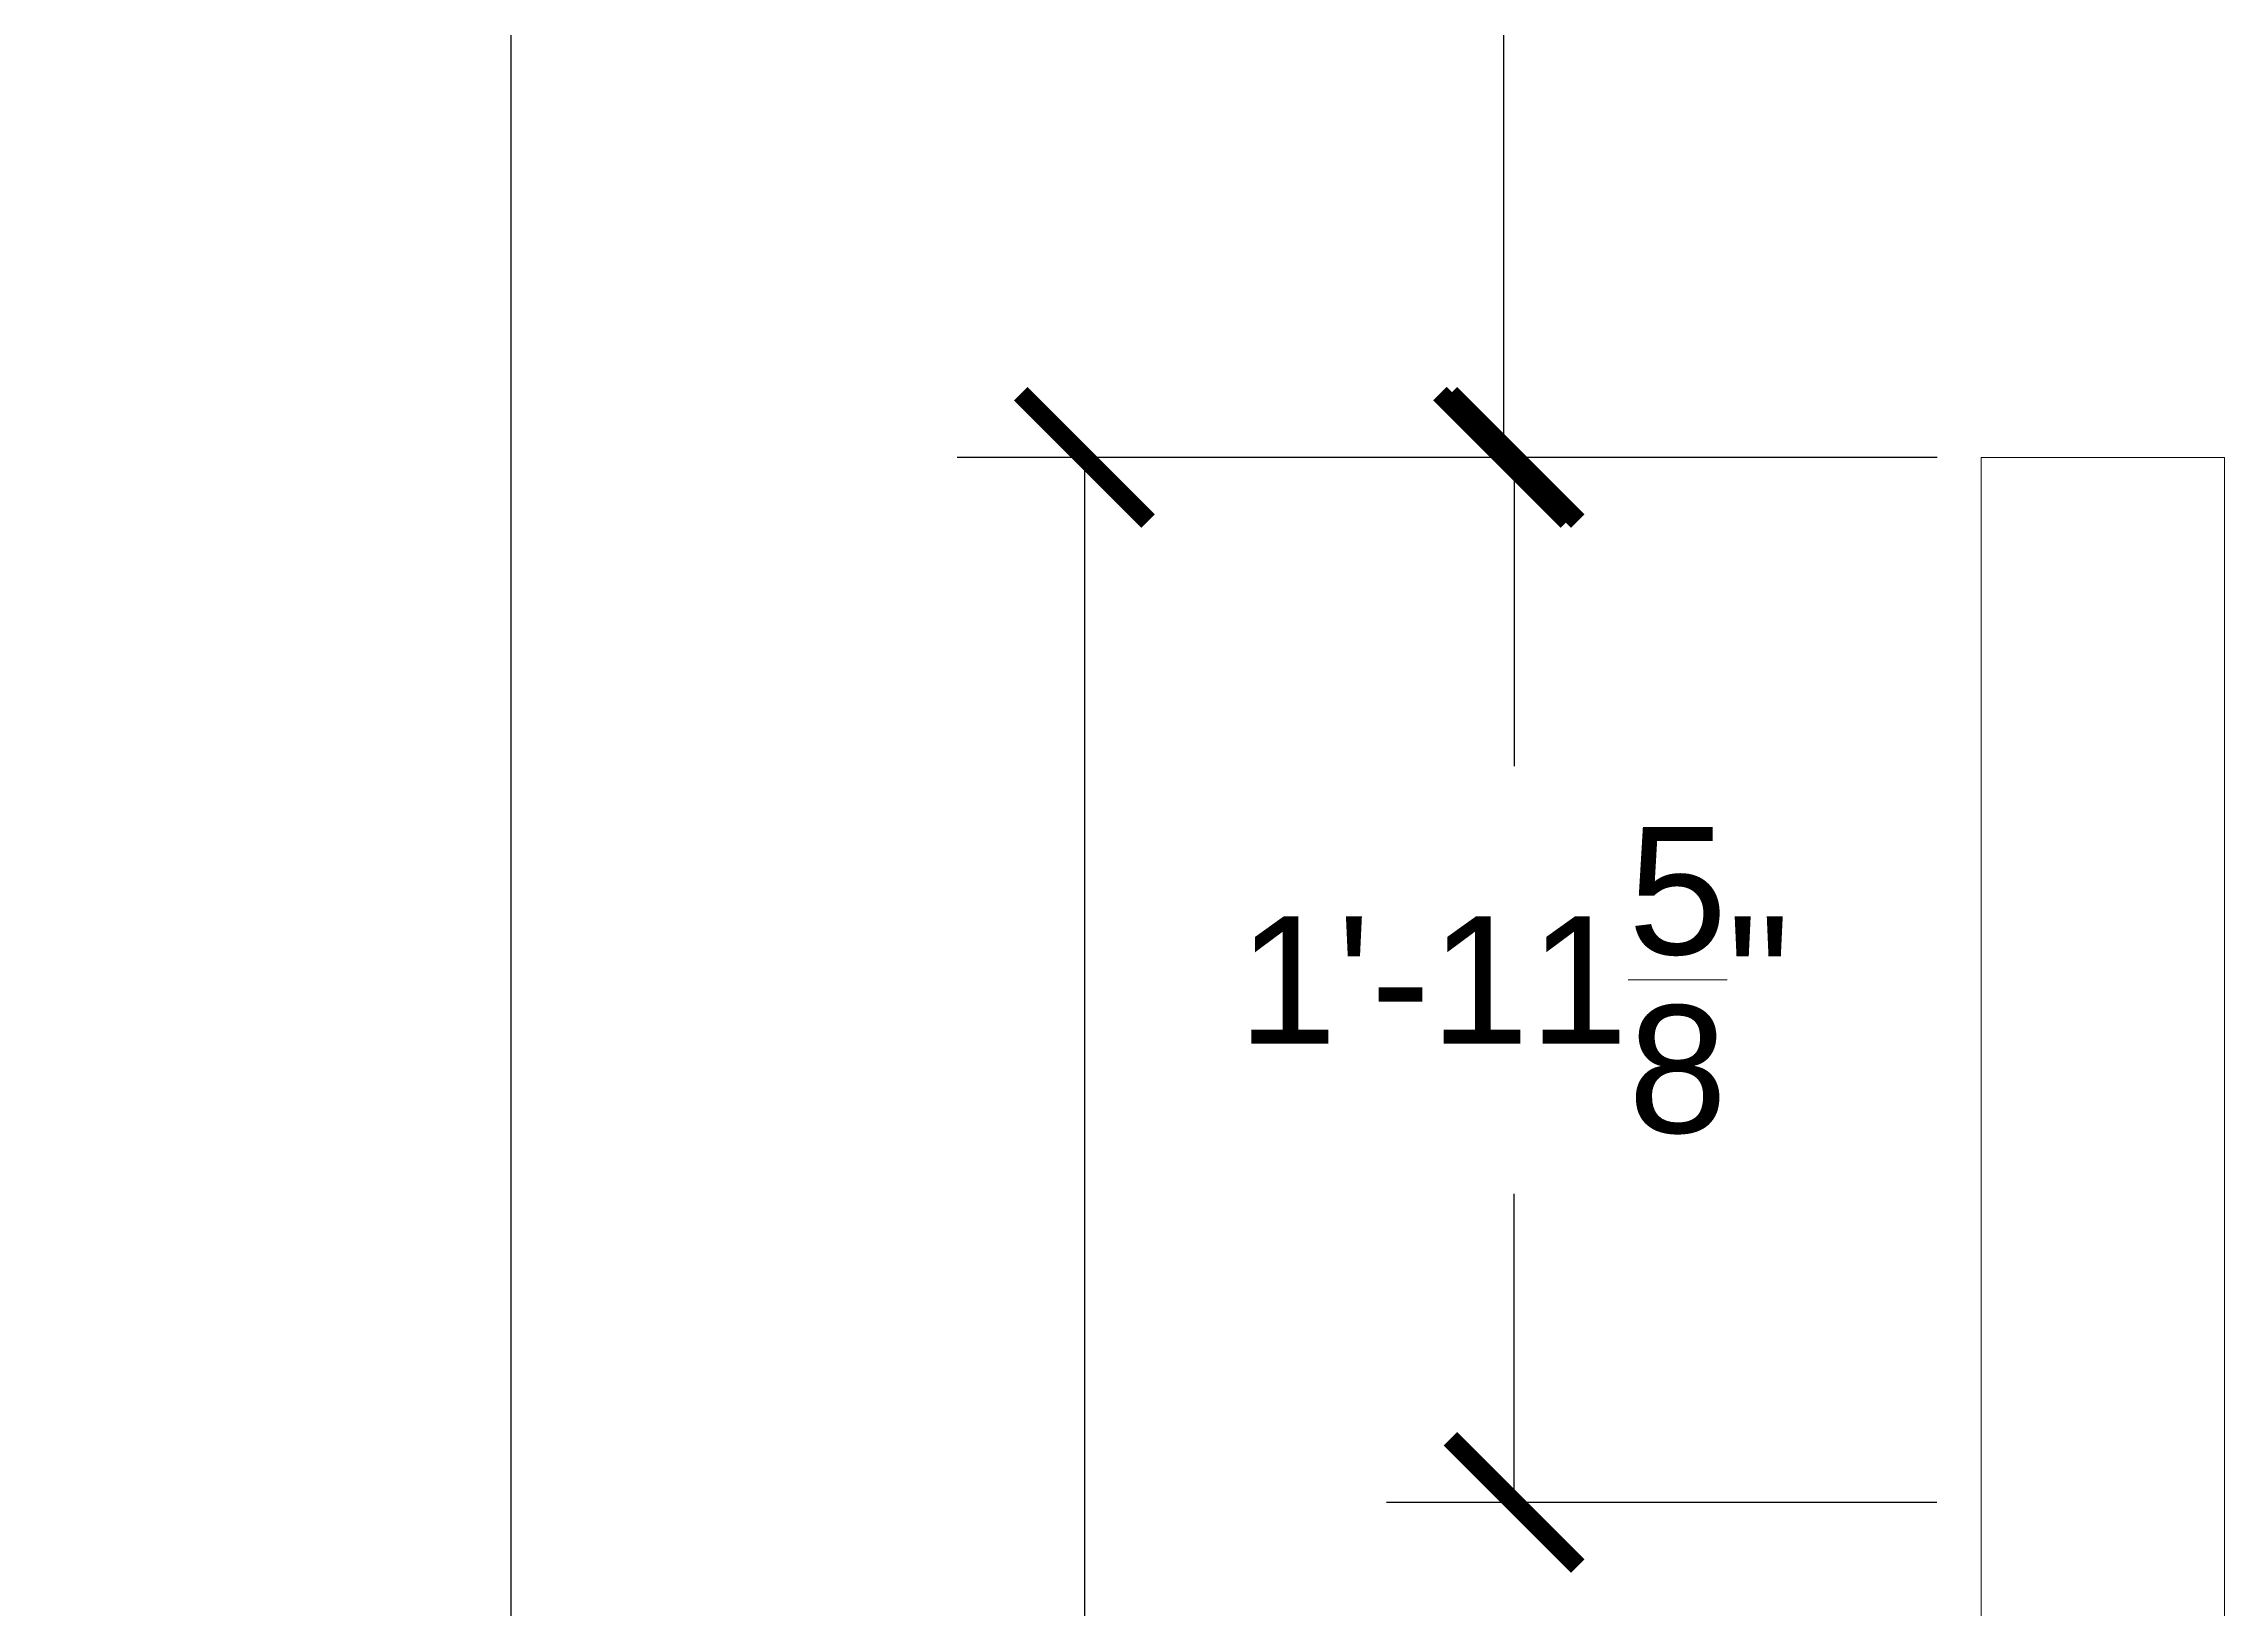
# Model space of a CAD drawing. Header units: inches. Extents: x -10 to 380, y 62 to 547.
# Drawn here: x -9.52 to 39.77, y 394.42 to 429.77 of the extents above; entities that cross this region are included whole.
import ezdxf

# ---------------------------------------------------------------- set-up
doc = ezdxf.new("R2010")
doc.units = ezdxf.units.IN
doc.header["$MEASUREMENT"] = 0
doc.layers.get('0').update_dxf_attribs({"color": 1, "lineweight": 9})
doc.layers.add('A201-Dimensions', color=7, linetype='Continuous', lineweight=9)
doc.layers.add('A201-Floorplan-2nd-floor', color=7, linetype='Continuous', lineweight=9)
doc.styles.add('Annotative', font='Arial.ttf')
doc.dimstyles.new('Annotative', dxfattribs={"dimtxt": 0.18, "dimasz": 0.18, "dimexe": 0.18, "dimexo": 0.0625, "dimgap": 0.09, "dimtad": 0, "dimtih": 1, "dimtoh": 1, "dimdec": 4, "dimzin": 0, "dimdsep": 46, "dimlunit": 4, "dimtxsty": 'Annotative', "dimblk": 'ARCHTICK', "dimblk1": 'ARCHTICK', "dimblk2": 'ARCHTICK', "dimcen": 0.09, "dimadec": 0, "dimazin": 0, "dimtfac": 1, "dimtdec": 4, "dimtofl": 0, "dimtmove": 0, "dimatfit": 3, "dimldrblk": 'ARCHTICK', "dimfxl": 1, "dimtolj": 1, "dimtzin": 0, "dimarcsym": 0})

# ---------------------------------------------------------------- blocks, each defined once
blk = doc.blocks.new('_ArchTick')
at = {"color": 0, "linetype": 'ByBlock', "lineweight": 30, "const_width": 0.15}
blk.add_lwpolyline([(-0.5, -0.5), (0.5, 0.5)], dxfattribs=at)
blk = doc.blocks.new('*D586')
at = {"layer": 'A201-Dimensions', "color": 0, "lineweight": -2, "transparency": 16777216}
for p, q in [((33.271, 420.415), (20.838, 420.415)), ((23.718, 420.415), (23.718, 413.437)), ((23.718, 396.79), (23.718, 403.767)), ((33.271, 396.79), (20.838, 396.79))]:
    blk.add_line(p, q, dxfattribs=at)
at = {"layer": 'A201-Dimensions', "color": 0, "lineweight": -2, "transparency": 16777216, "xscale": 2.88, "yscale": 2.88, "zscale": 2.88}
for p, rotation in [((23.718, 420.415), 90), ((23.718, 396.79), 270)]:
    blk.add_blockref('_ArchTick', p, dxfattribs=dict(at, rotation=rotation))
at = {"layer": 'A201-Dimensions', "color": 0, "lineweight": 5, "transparency": 16777216, "insert": (23.718, 408.602), "char_height": 2.88, "attachment_point": 5, "style": 'Annotative'}
blk.add_mtext('\\A1;1\'-11{\\H1x;\\S5/8;}"', dxfattribs=at)
blk = doc.blocks.new('*D607')
at = {"layer": 'A201-Dimensions', "color": 0, "lineweight": -2, "transparency": 16777216}
for p, q in [((33.271, 474.852), (20.603, 474.852)), ((23.483, 474.852), (23.483, 449.073)), ((23.483, 420.415), (23.483, 439.401)), ((33.277, 420.415), (20.603, 420.415))]:
    blk.add_line(p, q, dxfattribs=at)
at = {"layer": 'A201-Dimensions', "color": 0, "lineweight": -2, "transparency": 16777216, "xscale": 2.88, "yscale": 2.88, "zscale": 2.88}
for p, rotation in [((23.483, 474.852), 90), ((23.483, 420.415), 270)]:
    blk.add_blockref('_ArchTick', p, dxfattribs=dict(at, rotation=rotation))
at = {"layer": 'A201-Dimensions', "color": 0, "lineweight": 5, "transparency": 16777216, "insert": (23.483, 444.237), "char_height": 2.88, "attachment_point": 5, "style": 'Annotative'}
blk.add_mtext('\\A1;4\'-6{\\H1x;\\S7/16;}"', dxfattribs=at)
blk = doc.blocks.new('*D609')
at = {"layer": 'A201-Dimensions', "color": 0, "lineweight": -2, "transparency": 16777216}
for p, q in [((12.574, 528.665), (-1.834, 528.665)), ((1.046, 528.665), (1.046, 311.856)), ((1.046, 85.326), (1.046, 302.134)), ((12.574, 85.326), (-1.834, 85.326))]:
    blk.add_line(p, q, dxfattribs=at)
at = {"layer": 'A201-Dimensions', "color": 0, "lineweight": -2, "transparency": 16777216, "xscale": 2.88, "yscale": 2.88, "zscale": 2.88}
for p, rotation in [((1.046, 528.665), 90), ((1.046, 85.326), 270)]:
    blk.add_blockref('_ArchTick', p, dxfattribs=dict(at, rotation=rotation))
at = {"layer": 'A201-Dimensions', "color": 0, "lineweight": 5, "transparency": 16777216, "insert": (1.046, 306.995), "char_height": 2.88, "attachment_point": 5, "style": 'Annotative'}
blk.add_mtext('\\A1;36\'-11{\\H1x;\\S5/16;}"', dxfattribs=at)
blk = doc.blocks.new('*D614')
at = {"layer": 'A201-Dimensions', "color": 0, "lineweight": -2, "transparency": 16777216}
for p, q in [((33.277, 420.415), (11.128, 420.415)), ((14.008, 420.415), (14.008, 392.504)), ((14.008, 354.92), (14.008, 382.831)), ((33.277, 354.92), (11.128, 354.92))]:
    blk.add_line(p, q, dxfattribs=at)
at = {"layer": 'A201-Dimensions', "color": 0, "lineweight": -2, "transparency": 16777216, "xscale": 2.88, "yscale": 2.88, "zscale": 2.88}
for p, rotation in [((14.008, 420.415), 90), ((14.008, 354.92), 270)]:
    blk.add_blockref('_ArchTick', p, dxfattribs=dict(at, rotation=rotation))
at = {"layer": 'A201-Dimensions', "color": 0, "lineweight": 5, "transparency": 16777216, "insert": (14.008, 387.667), "char_height": 2.88, "attachment_point": 5, "style": 'Annotative'}
blk.add_mtext('\\A1;5\'-5{\\H1x;\\S1/2;}"', dxfattribs=at)

msp = doc.modelspace()

# ---------------------------------------------------------------- linework, layer by layer
at = {"layer": 'A201-Floorplan-2nd-floor', "lineweight": 5}
for p, q in [((34.27654, 354.91997), (34.27654, 420.4146)), ((34.27654, 420.4146), (39.77075, 420.4146)), ((39.77075, 420.4146), (39.77075, 354.91997))]:
    msp.add_line(p, q, dxfattribs=at)

# ---------------------------------------------------------------- dimensions: what is measured, and where the dimension line sits
at = {"layer": 'A201-Dimensions', "lineweight": 5}
for base, p1, p2, picture, middle in [((1.04619, 85.32563), (13.57429, 528.6646), (13.57429, 85.32563), '*D609', (1.04619, 306.99511)), ((14.00833, 420.4146), (34.27654, 354.91997), (34.27654, 420.4146), '*D614', (14.00833, 387.66729))]:
    dim = msp.add_linear_dim(base=base, p1=p1, p2=p2, angle=90, dimstyle='Annotative', dxfattribs=at)
    dim.commit()
    dim.dimension.update_dxf_attribs({"geometry": picture, "text_midpoint": middle})
for base, p1, p2, picture, middle in [((23.48345, 420.4146), (34.27075, 474.8521), (34.27654, 420.4146), '*D607', (23.48345, 444.23701)), ((23.7181, 396.7896), (34.27075, 420.4146), (34.27075, 396.7896), '*D586', (23.7181, 408.6021))]:
    dim = msp.add_linear_dim(base=base, p1=p1, p2=p2, angle=90, dimstyle='Annotative', dxfattribs=at)
    dim.commit()
    dim.dimension.update_dxf_attribs({"geometry": picture, "text_midpoint": middle, "dimtype": 160})

doc.saveas('drawing.dxf')
